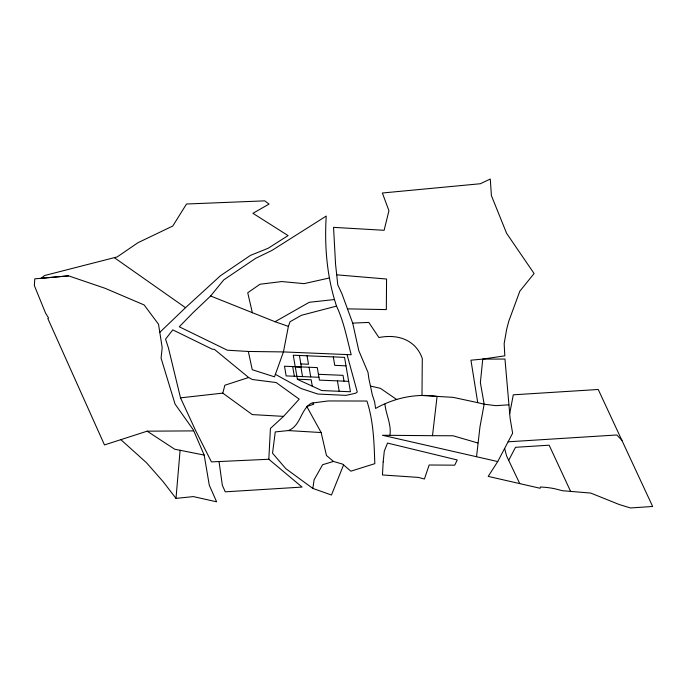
<?xml version="1.0" encoding="UTF-8"?>
<svg xmlns="http://www.w3.org/2000/svg" width="687" height="687" viewBox="0 0 687 687"><rect width="100%" height="100%" fill="white"/><g stroke="black" fill="none" stroke-linecap="round" stroke-linejoin="round"><path stroke-width="1.03" d="M268.823 459.259L270.42 428.439L283.542 416.374L299.223 399.156L276.148 382.547L252.309 379.49L248.66 377.507L214.361 349.331L212.446 349.271L172.798 329.88L165.558 339.138L168.401 347.828L180.518 397.85L195.606 430.534L211.433 461.896L268.823 459.259L302.074 487.074L225.25 491.832L222.339 485.262L219.033 461.544M175.992 498.393L180.106 450.277L174.713 449.229L147.147 431.178L104.484 444.936L47.824 318.51L48.597 318.081L45.591 313.16L34.35 285.586L34.788 278.845L68.563 275.848L105.008 288.265L144.158 304.959L158.525 324.264L162.184 347.622L161.076 358.133L175.039 404.033L193.322 429.847L204.185 455.086L209.295 485.262L216.628 501.811L193.356 496.589L175.992 498.393L163.025 481.527L146.451 462.686L120.886 439.68M476.546 456.666L479.973 426.799L484.155 404.205L480.376 382.65L482.755 359.086L504.816 355.84L504.155 343.586L506.714 329.021L508.792 321.198L519.793 291.254L534.082 273.512L506.611 233.331L491.403 195.615L490.286 179.041L480.307 183.747L382.35 193.004L388.936 210.703L384.11 230.3L333.547 227.354L335.557 264.203L337.789 284.873L341.86 293.598L352.697 323.122L358.803 350.688L368.009 372.423L368.825 378.425L372.302 394.802L374.604 401.852L375.583 408.439C394.321 397.936 415.721 393.273 437.087 396.408L432.492 435.687L382.461 435.266L497.732 461.57L512.622 433.205L510.115 418.392L504.971 359.061L482.755 359.086L470.938 360.194L477.731 402.651L484.155 404.205L495.859 405.665L508.861 404.806M312.851 488.431L314.105 479.775L322.615 464.713L333.487 461.441L342.693 464.146L350.859 471.179L374.81 463.665C374.097 442.711 373.522 421.054 366.918 401.036L328.188 400.95L311.503 403.132C300.434 409.194 300.992 425.863 288.3 430.577L275.255 431.917L272.533 453.214L285.852 468.689L312.851 488.431L331.46 495.009L343.586 464.91M509.685 413.703L513.292 394.819L598.24 389.486L652.65 506.474L630.468 507.959L619.245 504.524L590.743 493.068L562.455 490.716L554.727 488.74A49.662 28.416 8.6 0 0 541.493 487.057L540.394 487.023L540.111 488.268L488.199 476.392L497.732 461.57M336.527 306.119L301.421 315.29L290.06 321.739L288.385 326.377L283.439 351.916L274.491 376.837L252.241 369.709L248.342 351.461L227.354 350.207L179.281 326.789L193.056 312.645L210.617 295.994L223.764 279.875L255.719 258.303L271.897 250.454L326.222 216.07C324.341 246.453 326.943 277.136 336.527 306.119C343.826 321.542 346.909 338.313 351.203 354.75L283.439 351.916L248.342 351.461M389.915 435.326C391.624 424.755 385.982 414.519 384.918 404.136M283.542 416.374L252.266 414.587L222.803 393.119L224.855 385.227L248.66 377.507M508.655 460.384L515.516 447.306L549.145 445.193L570.665 491.506M159.788 332.371L185.524 307.69L220.372 275.796L250.394 255.427L268.239 248.213L288.076 235.598L252.936 213.322L269.072 204.065L264.761 200.853L186.52 204.005L172.772 226.023L137.941 242.717L117.185 256.921L44.535 275.53L41.108 278.304L68.563 275.848M210.617 295.994L275.032 321.722L309.27 302.289L334.492 299.532M329.588 277.934L304.075 283.637L281.756 281.558L259.987 284.246L247.732 292.765L252.387 312.843M180.518 397.85L222.803 393.119M508.105 441.81L616.789 434.974L622.018 440.341M352.697 323.122L368.79 322.418L378.932 337.549C397.395 333.848 415.601 339.515 422.282 358.459L421.998 395.514L453.102 397.352L477.731 402.651M147.147 431.178L193.382 430.895M432.492 435.687L453.077 435.773L477.834 442.978M347.596 308.867L386.326 309.597L386.566 279.034L336.819 274.843M300.863 363.947L308.515 364.265L307.055 355.789M345.999 365.836L334.749 365.364L333.289 356.888M295.273 366.961L301.43 367.219L299.403 355.471M318.425 374.303L343.019 375.334L344.024 381.148M318.94 377.283L286.153 375.909L284.487 366.223L317.274 367.588L319.429 380.117L348.67 381.345M297.385 379.198L311.185 379.774L312.284 386.197M333.487 461.441L326.454 455.481L321.147 432.544L288.3 430.577M180.106 450.277L204.185 455.086M370.679 386.103L380.358 388.318L396.743 399.542M275.032 321.722L288.385 326.377M275.384 374.346L301.052 388.49L317.772 394.037L345.93 395.368L355.428 393.273L357.283 392.062L347.029 354.578M114.557 257.823L185.524 307.69M321.147 432.544L306.771 406.446L313.658 404.282L313.014 402.934M519.75 483.605L506.559 455.859L504.627 448.439M337.411 380.873L339.206 391.281M309.073 367.244L310.747 376.94M300.88 366.901L302.546 376.596M292.679 366.566L294.345 376.253M383.174 461.887L382.453 474.957L418.357 477.405L424.42 479.028L429.152 464.996L454.725 465.176L457.25 459.964L387.528 443.072L384.308 451.076L383.174 461.887M344.539 357.36L293.255 355.213L297.411 379.344L321.756 390.551L350.456 391.753L344.539 357.36"/></g></svg>
